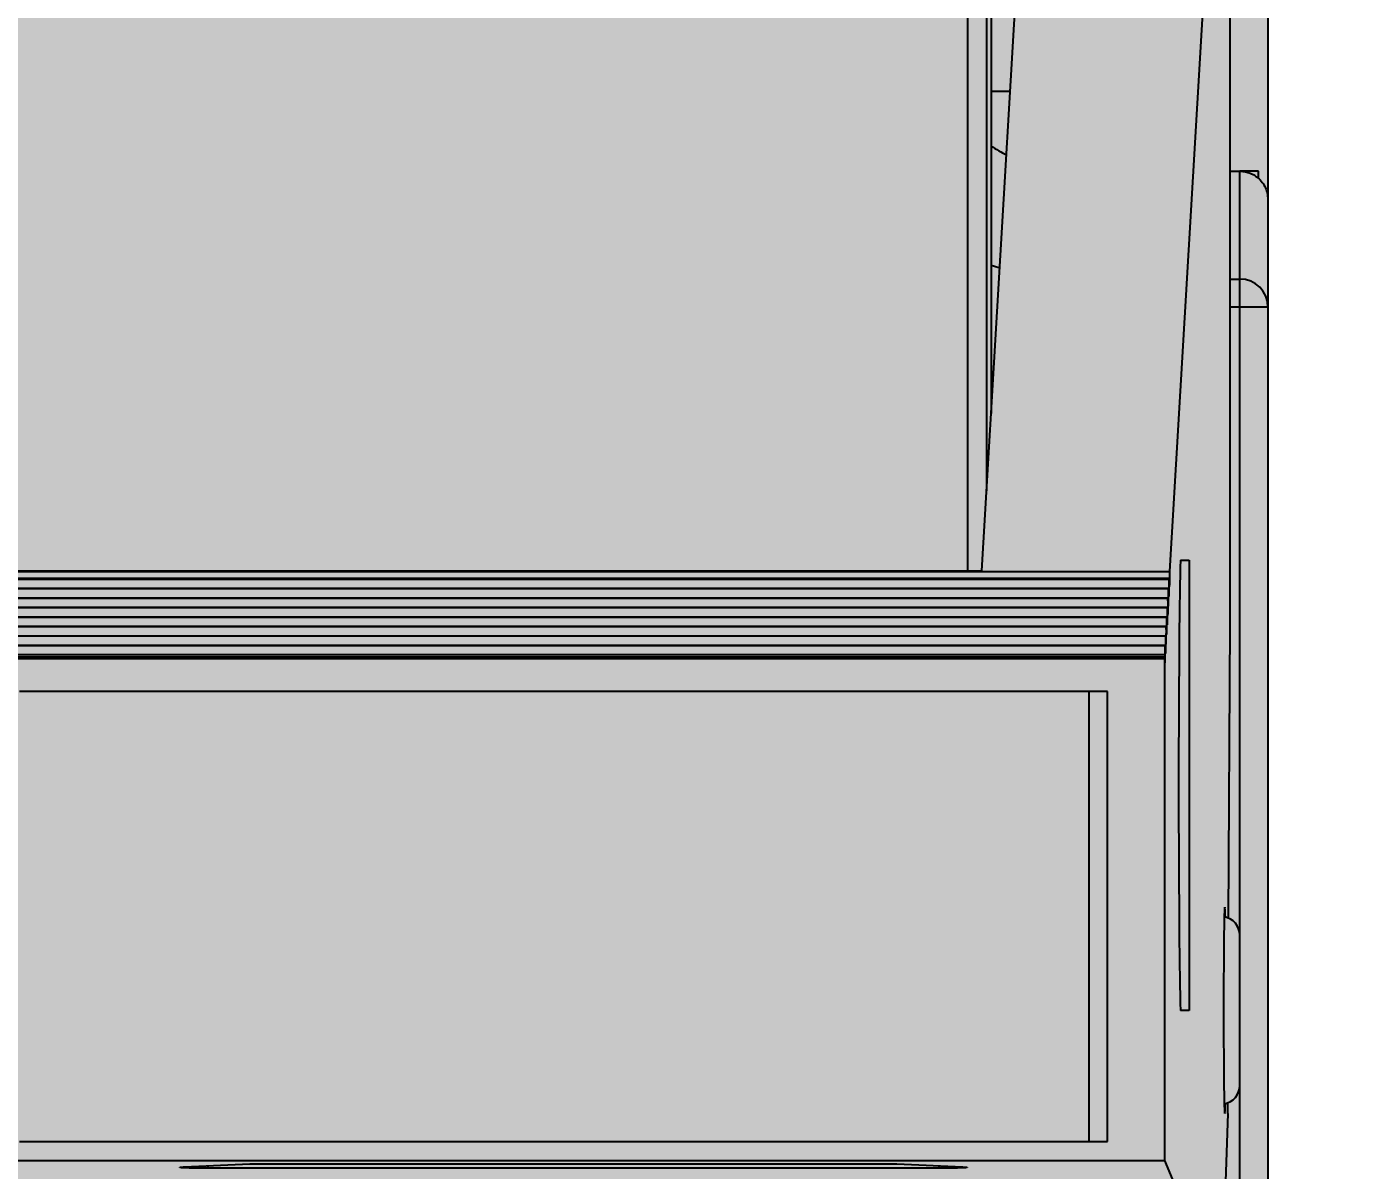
# Model space of a CAD drawing. Extents: x -20 to 1437, y -5898 to 436.
# Drawn here: x 955.61 to 969.89, y 65.35 to 77.55 of the extents above; entities that cross this region are included whole.
import ezdxf

# ---------------------------------------------------------------- set-up
doc = ezdxf.new("R2010")
doc.units = 0
doc.layers.add('MAIN-1', color=7, linetype='Continuous')
doc.layers.add('SYMS', color=7, linetype='Continuous')
doc.dimstyles.new('ISO-25', dxfattribs={"dimtxt": 2.5, "dimasz": 2.5, "dimexe": 1.25, "dimexo": 0.625, "dimtad": 1, "dimtxsty": 'Standard', "dimcen": 2.5, "dimadec": 0, "dimazin": 0, "dimtfac": 1, "dimtmove": 0, "dimatfit": 3, "dimfxl": 1, "dimarcsym": 0})

# ---------------------------------------------------------------- blocks, each defined once
blk = doc.blocks.new('*D43')
at = {"layer": 'Defpoints', "color": 0, "transparency": 16777216}
for p in [(1014.705, 432.767), (752.055, 274.435), (1014.705, -31.651)]:
    blk.add_point(p, dxfattribs=at)
at = {"layer": 'SYMS', "color": 0, "lineweight": -2, "transparency": 16777216}
for p, q in [((752.055, 275.06), (752.055, 434.017)), ((1014.705, -31.026), (1014.705, 434.017)), ((754.555, 432.767), (1012.205, 432.767))]:
    blk.add_line(p, q, dxfattribs=at)
at = {"layer": 'SYMS', "color": 0, "transparency": 16777216}
for points in [[(754.555, 433.183), (754.555, 432.35), (752.055, 432.767)], [(1012.205, 433.183), (1012.205, 432.35), (1014.705, 432.767)]]:
    blk.add_solid(points, dxfattribs=at)
at = {"layer": 'SYMS', "color": 0, "transparency": 16777216, "insert": (883.38, 434.85), "char_height": 2.5, "attachment_point": 5}
blk.add_mtext('262,65', dxfattribs=at)

msp = doc.modelspace()

# ---------------------------------------------------------------- hatches: boundary and pattern name
at = {"layer": 'SYMS', "true_color": 0x636466}
h = msp.add_hatch(color=251, dxfattribs=at)
h.dxf.hatch_style = 1
h.paths.add_polyline_path([(941.944, 38.159), (968.844, 38.159), (968.844, 117.159), (941.944, 117.159)])

# ---------------------------------------------------------------- linework, layer by layer
at = {"layer": 'MAIN-1'}
for p, q in [((965.894, 88.117), (965.894, 73.425)), ((968.44, 71.163), (968.44, 81.694)), ((965.794, 71.746), (966.375, 81.559)), ((968.375, 81.559), (967.794, 71.741)), ((965.645, 71.746), (965.645, 77.884)), ((965.845, 77.884), (965.845, 72.598)), ((966.097, 76.859), (965.894, 76.859)), ((968.44, 76.009), (968.544, 76.009)), ((968.744, 76.009), (968.544, 76.009)), ((968.544, 76.009), (968.556, 76.009)), ((968.544, 74.859), (968.544, 76.009)), ((968.556, 76.009), (968.569, 76.008)), ((968.569, 76.008), (968.581, 76.007)), ((968.581, 76.007), (968.594, 76.005)), ((968.594, 76.005), (968.606, 76.002)), ((968.606, 76.002), (968.618, 76)), ((968.618, 76), (968.631, 75.996)), ((968.631, 75.996), (968.643, 75.992)), ((968.643, 75.992), (968.655, 75.987)), ((968.655, 75.987), (968.668, 75.982)), ((968.668, 75.982), (968.68, 75.976)), ((968.68, 75.976), (968.692, 75.97)), ((968.744, 75.933), (968.744, 76.009)), ((968.692, 75.97), (968.704, 75.962)), ((968.704, 75.962), (968.716, 75.954)), ((968.716, 75.954), (968.728, 75.946)), ((968.728, 75.946), (968.74, 75.936)), ((968.74, 75.936), (968.751, 75.926)), ((968.751, 75.926), (968.762, 75.915)), ((968.762, 75.915), (968.773, 75.903)), ((968.773, 75.903), (968.783, 75.89)), ((968.783, 75.89), (968.792, 75.877)), ((968.792, 75.877), (968.801, 75.863)), ((968.801, 75.863), (968.81, 75.847)), ((968.81, 75.847), (968.817, 75.832)), ((968.817, 75.832), (968.824, 75.815)), ((968.824, 75.815), (968.83, 75.799)), ((968.83, 75.799), (968.835, 75.781)), ((968.835, 75.781), (968.839, 75.764)), ((968.839, 75.764), (968.841, 75.746)), ((968.841, 75.746), (968.843, 75.727)), ((968.843, 75.727), (968.844, 75.709)), ((968.844, 75.709), (968.844, 74.559)), ((968.44, 74.859), (968.544, 74.859)), ((968.544, 74.559), (968.544, 74.859)), ((968.544, 74.559), (968.44, 74.559)), ((968.544, 67.859), (968.544, 74.559)), ((968.844, 74.559), (968.544, 74.559)), ((968.844, 74.559), (968.844, 56.959)), ((967.911, 71.859), (967.909, 71.781)), ((967.911, 71.859), (968.005, 71.859)), ((968.005, 71.859), (968.005, 67.059)), ((942.885, 71.741), (967.794, 71.741)), ((944.885, 71.746), (965.794, 71.746)), ((967.794, 71.715), (967.793, 71.711)), ((967.793, 71.711), (967.793, 71.706)), ((967.793, 71.706), (967.793, 71.702)), ((967.793, 71.702), (967.793, 71.697)), ((967.793, 71.697), (967.793, 71.692)), ((967.793, 71.692), (967.793, 71.686)), ((967.794, 71.741), (967.794, 71.74)), ((967.794, 71.74), (967.794, 71.738)), ((967.794, 71.738), (967.794, 71.736)), ((967.794, 71.736), (967.794, 71.734)), ((967.794, 71.734), (967.794, 71.731)), ((967.794, 71.731), (967.794, 71.728)), ((967.794, 71.728), (967.794, 71.725)), ((967.794, 71.725), (967.794, 71.722)), ((967.794, 71.722), (967.794, 71.718)), ((967.794, 71.718), (967.794, 71.715)), ((967.907, 71.695), (967.905, 71.599)), ((967.909, 71.781), (967.907, 71.695)), ((942.886, 71.668), (967.793, 71.668)), ((942.89, 71.658), (967.789, 71.658)), ((942.892, 71.56), (967.787, 71.56)), ((942.896, 71.557), (967.783, 71.557)), ((967.783, 71.549), (967.782, 71.546)), ((967.783, 71.557), (967.783, 71.557)), ((967.783, 71.557), (967.783, 71.556)), ((967.783, 71.556), (967.783, 71.557)), ((967.783, 71.557), (967.783, 71.557)), ((967.783, 71.556), (967.783, 71.554)), ((967.784, 71.554), (967.783, 71.556)), ((967.783, 71.554), (967.783, 71.552)), ((967.783, 71.552), (967.783, 71.549)), ((967.784, 71.551), (967.784, 71.554)), ((967.784, 71.548), (967.784, 71.551)), ((967.784, 71.544), (967.784, 71.548)), ((967.788, 71.595), (967.787, 71.587)), ((967.787, 71.587), (967.787, 71.578)), ((967.787, 71.578), (967.787, 71.57)), ((967.787, 71.57), (967.787, 71.56)), ((967.787, 71.56), (967.787, 71.549)), ((967.787, 71.549), (967.787, 71.538)), ((967.789, 71.651), (967.788, 71.647)), ((967.788, 71.647), (967.788, 71.643)), ((967.788, 71.643), (967.788, 71.639)), ((967.788, 71.639), (967.788, 71.634)), ((967.788, 71.634), (967.788, 71.629)), ((967.788, 71.629), (967.788, 71.623)), ((967.788, 71.623), (967.788, 71.616)), ((967.788, 71.616), (967.788, 71.61)), ((967.788, 71.61), (967.788, 71.603)), ((967.788, 71.603), (967.788, 71.595)), ((967.789, 71.658), (967.789, 71.658)), ((967.789, 71.658), (967.789, 71.657)), ((967.789, 71.657), (967.789, 71.658)), ((967.789, 71.658), (967.789, 71.658)), ((967.789, 71.657), (967.789, 71.655)), ((967.79, 71.655), (967.789, 71.657)), ((967.789, 71.655), (967.789, 71.653)), ((967.789, 71.653), (967.789, 71.651)), ((967.79, 71.652), (967.79, 71.655)), ((967.79, 71.649), (967.79, 71.652)), ((967.79, 71.646), (967.79, 71.649)), ((967.79, 71.641), (967.79, 71.646)), ((967.79, 71.636), (967.79, 71.641)), ((967.79, 71.63), (967.79, 71.636)), ((967.79, 71.624), (967.79, 71.63)), ((967.791, 71.617), (967.79, 71.624)), ((967.791, 71.608), (967.791, 71.617)), ((967.791, 71.601), (967.791, 71.608)), ((967.791, 71.595), (967.791, 71.601)), ((967.791, 71.59), (967.791, 71.595)), ((967.791, 71.586), (967.791, 71.59)), ((967.791, 71.583), (967.791, 71.586)), ((967.791, 71.581), (967.791, 71.583)), ((967.791, 71.579), (967.791, 71.581)), ((967.791, 71.578), (967.791, 71.579)), ((967.792, 71.577), (967.791, 71.578)), ((967.793, 71.593), (967.792, 71.59)), ((967.792, 71.59), (967.792, 71.587)), ((967.792, 71.587), (967.792, 71.584)), ((967.792, 71.584), (967.792, 71.582)), ((967.792, 71.582), (967.792, 71.58)), ((967.792, 71.58), (967.792, 71.578)), ((967.792, 71.578), (967.792, 71.577)), ((967.792, 71.577), (967.792, 71.576)), ((967.792, 71.576), (967.792, 71.577)), ((967.792, 71.576), (967.792, 71.576)), ((967.792, 71.576), (967.792, 71.576)), ((967.792, 71.576), (967.792, 71.576)), ((967.792, 71.576), (967.792, 71.576)), ((967.793, 71.686), (967.793, 71.681)), ((967.793, 71.681), (967.793, 71.675)), ((967.793, 71.675), (967.793, 71.668)), ((967.793, 71.668), (967.793, 71.656)), ((967.793, 71.656), (967.793, 71.645)), ((967.793, 71.645), (967.793, 71.636)), ((967.793, 71.636), (967.793, 71.628)), ((967.793, 71.628), (967.793, 71.621)), ((967.793, 71.621), (967.793, 71.615)), ((967.793, 71.615), (967.793, 71.61)), ((967.793, 71.61), (967.793, 71.605)), ((967.793, 71.605), (967.793, 71.601)), ((967.793, 71.601), (967.793, 71.597)), ((967.793, 71.597), (967.793, 71.593)), ((967.905, 71.599), (967.904, 71.494)), ((942.898, 71.459), (967.781, 71.459)), ((942.902, 71.456), (967.777, 71.456)), ((967.777, 71.448), (967.776, 71.445)), ((967.776, 71.445), (967.776, 71.441)), ((967.776, 71.441), (967.776, 71.437)), ((967.776, 71.437), (967.776, 71.432)), ((967.776, 71.432), (967.776, 71.427)), ((967.776, 71.427), (967.776, 71.421)), ((967.776, 71.421), (967.776, 71.414)), ((967.776, 71.414), (967.776, 71.408)), ((967.776, 71.408), (967.776, 71.4)), ((967.777, 71.456), (967.777, 71.456)), ((967.777, 71.456), (967.777, 71.455)), ((967.777, 71.455), (967.777, 71.456)), ((967.777, 71.455), (967.777, 71.453)), ((967.778, 71.454), (967.777, 71.455)), ((967.777, 71.453), (967.777, 71.451)), ((967.777, 71.451), (967.777, 71.448)), ((967.778, 71.453), (967.778, 71.454)), ((967.778, 71.45), (967.778, 71.453)), ((967.778, 71.447), (967.778, 71.45)), ((967.778, 71.443), (967.778, 71.447)), ((967.778, 71.439), (967.778, 71.443)), ((967.778, 71.434), (967.778, 71.439)), ((967.778, 71.428), (967.778, 71.434)), ((967.779, 71.422), (967.778, 71.428)), ((967.779, 71.415), (967.779, 71.422)), ((967.779, 71.412), (967.779, 71.415)), ((967.779, 71.409), (967.779, 71.412)), ((967.779, 71.406), (967.779, 71.409)), ((967.779, 71.403), (967.779, 71.406)), ((967.782, 71.494), (967.781, 71.486)), ((967.781, 71.486), (967.781, 71.477)), ((967.781, 71.477), (967.781, 71.468)), ((967.781, 71.468), (967.781, 71.459)), ((967.781, 71.459), (967.781, 71.448)), ((967.781, 71.448), (967.781, 71.437)), ((967.781, 71.437), (967.781, 71.428)), ((967.781, 71.428), (967.781, 71.42)), ((967.781, 71.42), (967.781, 71.413)), ((967.781, 71.413), (967.781, 71.406)), ((967.781, 71.406), (967.781, 71.401)), ((967.782, 71.546), (967.782, 71.542)), ((967.782, 71.542), (967.782, 71.538)), ((967.782, 71.538), (967.782, 71.533)), ((967.782, 71.533), (967.782, 71.528)), ((967.782, 71.528), (967.782, 71.522)), ((967.782, 71.522), (967.782, 71.515)), ((967.782, 71.515), (967.782, 71.509)), ((967.782, 71.509), (967.782, 71.501)), ((967.782, 71.501), (967.782, 71.494)), ((967.784, 71.54), (967.784, 71.544)), ((967.784, 71.535), (967.784, 71.54)), ((967.784, 71.529), (967.784, 71.535)), ((967.785, 71.523), (967.784, 71.529)), ((967.785, 71.516), (967.785, 71.523)), ((967.785, 71.513), (967.785, 71.516)), ((967.785, 71.51), (967.785, 71.513)), ((967.785, 71.507), (967.785, 71.51)), ((967.785, 71.504), (967.785, 71.507)), ((967.785, 71.502), (967.785, 71.504)), ((967.785, 71.499), (967.785, 71.502)), ((967.785, 71.497), (967.785, 71.499)), ((967.785, 71.495), (967.785, 71.497)), ((967.785, 71.492), (967.785, 71.495)), ((967.785, 71.49), (967.785, 71.492)), ((967.785, 71.489), (967.785, 71.49)), ((967.785, 71.487), (967.785, 71.489)), ((967.785, 71.485), (967.785, 71.487)), ((967.785, 71.484), (967.785, 71.485)), ((967.785, 71.482), (967.785, 71.484)), ((967.785, 71.481), (967.785, 71.482)), ((967.785, 71.477), (967.785, 71.481)), ((967.785, 71.481), (967.785, 71.479)), ((967.785, 71.48), (967.785, 71.481)), ((967.785, 71.479), (967.785, 71.48)), ((967.785, 71.476), (967.785, 71.477)), ((967.785, 71.475), (967.785, 71.476)), ((967.785, 71.474), (967.785, 71.475)), ((967.785, 71.473), (967.785, 71.474)), ((967.785, 71.474), (967.785, 71.474)), ((967.785, 71.472), (967.785, 71.473)), ((967.785, 71.473), (967.785, 71.473)), ((967.785, 71.473), (967.785, 71.473)), ((967.786, 71.472), (967.785, 71.472)), ((967.787, 71.487), (967.786, 71.485)), ((967.786, 71.485), (967.786, 71.483)), ((967.786, 71.483), (967.786, 71.481)), ((967.786, 71.481), (967.786, 71.479)), ((967.786, 71.479), (967.786, 71.478)), ((967.786, 71.478), (967.786, 71.477)), ((967.786, 71.477), (967.786, 71.475)), ((967.786, 71.475), (967.786, 71.474)), ((967.786, 71.474), (967.786, 71.473)), ((967.786, 71.473), (967.786, 71.472)), ((967.786, 71.472), (967.786, 71.472)), ((967.786, 71.472), (967.786, 71.472)), ((967.786, 71.472), (967.786, 71.472)), ((967.786, 71.472), (967.786, 71.472)), ((967.786, 71.472), (967.786, 71.472)), ((967.786, 71.472), (967.786, 71.472)), ((967.786, 71.472), (967.786, 71.472)), ((967.786, 71.472), (967.786, 71.472)), ((967.786, 71.472), (967.786, 71.472)), ((967.787, 71.538), (967.787, 71.529)), ((967.787, 71.529), (967.787, 71.521)), ((967.787, 71.521), (967.787, 71.514)), ((967.787, 71.514), (967.787, 71.508)), ((967.787, 71.508), (967.787, 71.502)), ((967.787, 71.502), (967.787, 71.497)), ((967.787, 71.497), (967.787, 71.493)), ((967.787, 71.493), (967.787, 71.49)), ((967.787, 71.49), (967.787, 71.487)), ((967.904, 71.494), (967.902, 71.38)), ((942.904, 71.358), (967.775, 71.358)), ((942.908, 71.355), (967.771, 71.355)), ((967.77, 71.292), (967.769, 71.284)), ((967.769, 71.284), (967.769, 71.275)), ((967.769, 71.275), (967.769, 71.266)), ((967.769, 71.266), (967.769, 71.257)), ((967.771, 71.347), (967.77, 71.344)), ((967.77, 71.344), (967.77, 71.34)), ((967.77, 71.34), (967.77, 71.336)), ((967.77, 71.336), (967.77, 71.331)), ((967.77, 71.331), (967.77, 71.326)), ((967.77, 71.326), (967.77, 71.32)), ((967.77, 71.32), (967.77, 71.313)), ((967.77, 71.313), (967.77, 71.307)), ((967.77, 71.307), (967.77, 71.299)), ((967.77, 71.299), (967.77, 71.292)), ((967.771, 71.355), (967.771, 71.354)), ((967.771, 71.354), (967.771, 71.355)), ((967.771, 71.354), (967.771, 71.354)), ((967.771, 71.354), (967.771, 71.352)), ((967.772, 71.353), (967.771, 71.354)), ((967.771, 71.352), (967.771, 71.35)), ((967.771, 71.35), (967.771, 71.347)), ((967.772, 71.352), (967.772, 71.353)), ((967.772, 71.349), (967.772, 71.352)), ((967.772, 71.346), (967.772, 71.349)), ((967.772, 71.342), (967.772, 71.346)), ((967.772, 71.338), (967.772, 71.342)), ((967.772, 71.333), (967.772, 71.338)), ((967.772, 71.327), (967.772, 71.333)), ((967.773, 71.321), (967.772, 71.327)), ((967.773, 71.314), (967.773, 71.321)), ((967.773, 71.311), (967.773, 71.314)), ((967.773, 71.308), (967.773, 71.311)), ((967.773, 71.305), (967.773, 71.308)), ((967.773, 71.302), (967.773, 71.305)), ((967.773, 71.3), (967.773, 71.302)), ((967.773, 71.297), (967.773, 71.3)), ((967.773, 71.295), (967.773, 71.297)), ((967.773, 71.292), (967.773, 71.295)), ((967.773, 71.29), (967.773, 71.292)), ((967.773, 71.288), (967.773, 71.29)), ((967.773, 71.287), (967.773, 71.288)), ((967.773, 71.285), (967.773, 71.287)), ((967.773, 71.283), (967.773, 71.285)), ((967.773, 71.282), (967.773, 71.283)), ((967.773, 71.28), (967.773, 71.282)), ((967.773, 71.279), (967.773, 71.28)), ((967.773, 71.275), (967.773, 71.279)), ((967.773, 71.279), (967.773, 71.277)), ((967.773, 71.278), (967.773, 71.279)), ((967.773, 71.277), (967.773, 71.278)), ((967.773, 71.274), (967.773, 71.275)), ((967.773, 71.273), (967.773, 71.274)), ((967.773, 71.272), (967.773, 71.273)), ((967.773, 71.271), (967.773, 71.272)), ((967.773, 71.272), (967.773, 71.272)), ((967.773, 71.27), (967.773, 71.271)), ((967.773, 71.271), (967.773, 71.271)), ((967.774, 71.27), (967.773, 71.27)), ((967.775, 71.285), (967.774, 71.283)), ((967.774, 71.283), (967.774, 71.281)), ((967.774, 71.281), (967.774, 71.279)), ((967.774, 71.279), (967.774, 71.277)), ((967.774, 71.277), (967.774, 71.276)), ((967.774, 71.276), (967.774, 71.275)), ((967.774, 71.275), (967.774, 71.273)), ((967.774, 71.273), (967.774, 71.272)), ((967.774, 71.272), (967.774, 71.271)), ((967.774, 71.271), (967.774, 71.27)), ((967.774, 71.27), (967.774, 71.27)), ((967.774, 71.27), (967.774, 71.27)), ((967.774, 71.27), (967.774, 71.27)), ((967.774, 71.27), (967.774, 71.27)), ((967.774, 71.27), (967.774, 71.27)), ((967.774, 71.27), (967.774, 71.27)), ((967.774, 71.27), (967.774, 71.27)), ((967.774, 71.27), (967.774, 71.27)), ((967.774, 71.27), (967.774, 71.27)), ((967.774, 71.27), (967.774, 71.27)), ((967.776, 71.393), (967.775, 71.385)), ((967.775, 71.385), (967.775, 71.376)), ((967.775, 71.376), (967.775, 71.367)), ((967.775, 71.367), (967.775, 71.358)), ((967.775, 71.358), (967.775, 71.346)), ((967.775, 71.346), (967.775, 71.336)), ((967.775, 71.336), (967.775, 71.327)), ((967.775, 71.327), (967.775, 71.319)), ((967.775, 71.319), (967.775, 71.312)), ((967.775, 71.312), (967.775, 71.305)), ((967.775, 71.305), (967.775, 71.3)), ((967.775, 71.3), (967.775, 71.295)), ((967.775, 71.295), (967.775, 71.291)), ((967.775, 71.291), (967.775, 71.288)), ((967.775, 71.288), (967.775, 71.285)), ((967.776, 71.4), (967.776, 71.393)), ((967.779, 71.401), (967.779, 71.403)), ((967.779, 71.398), (967.779, 71.401)), ((967.779, 71.396), (967.779, 71.398)), ((967.779, 71.394), (967.779, 71.396)), ((967.779, 71.391), (967.779, 71.394)), ((967.779, 71.389), (967.779, 71.391)), ((967.779, 71.388), (967.779, 71.389)), ((967.779, 71.386), (967.779, 71.388)), ((967.779, 71.384), (967.779, 71.386)), ((967.779, 71.383), (967.779, 71.384)), ((967.779, 71.381), (967.779, 71.383)), ((967.779, 71.38), (967.779, 71.381)), ((967.779, 71.379), (967.779, 71.38)), ((967.779, 71.378), (967.779, 71.379)), ((967.779, 71.377), (967.779, 71.378)), ((967.779, 71.376), (967.779, 71.377)), ((967.779, 71.375), (967.779, 71.376)), ((967.779, 71.374), (967.779, 71.375)), ((967.779, 71.373), (967.779, 71.374)), ((967.779, 71.372), (967.779, 71.373)), ((967.779, 71.373), (967.779, 71.373)), ((967.779, 71.371), (967.779, 71.372)), ((967.779, 71.372), (967.779, 71.372)), ((967.78, 71.371), (967.779, 71.371)), ((967.781, 71.386), (967.78, 71.384)), ((967.78, 71.384), (967.78, 71.382)), ((967.78, 71.382), (967.78, 71.38)), ((967.78, 71.38), (967.78, 71.378)), ((967.78, 71.378), (967.78, 71.377)), ((967.78, 71.377), (967.78, 71.376)), ((967.78, 71.376), (967.78, 71.374)), ((967.78, 71.374), (967.78, 71.373)), ((967.78, 71.373), (967.78, 71.372)), ((967.78, 71.372), (967.78, 71.371)), ((967.78, 71.371), (967.78, 71.371)), ((967.78, 71.371), (967.78, 71.371)), ((967.78, 71.371), (967.78, 71.371)), ((967.78, 71.371), (967.78, 71.371)), ((967.78, 71.371), (967.78, 71.371)), ((967.78, 71.371), (967.78, 71.371)), ((967.78, 71.371), (967.78, 71.371)), ((967.78, 71.371), (967.78, 71.371)), ((967.78, 71.371), (967.78, 71.371)), ((967.78, 71.371), (967.78, 71.371)), ((967.781, 71.401), (967.781, 71.396)), ((967.781, 71.396), (967.781, 71.392)), ((967.781, 71.392), (967.781, 71.389)), ((967.781, 71.389), (967.781, 71.386)), ((967.902, 71.38), (967.901, 71.258)), ((942.91, 71.257), (967.769, 71.257)), ((942.914, 71.254), (967.765, 71.254)), ((942.916, 71.156), (967.763, 71.156)), ((942.92, 71.153), (967.759, 71.153)), ((967.759, 71.142), (967.758, 71.138)), ((967.758, 71.138), (967.758, 71.134)), ((967.758, 71.134), (967.758, 71.129)), ((967.758, 71.129), (967.758, 71.123)), ((967.758, 71.123), (967.758, 71.118)), ((967.759, 71.153), (967.759, 71.152)), ((967.759, 71.152), (967.759, 71.153)), ((967.759, 71.152), (967.759, 71.151)), ((967.76, 71.151), (967.759, 71.152)), ((967.759, 71.151), (967.759, 71.15)), ((967.759, 71.15), (967.759, 71.148)), ((967.759, 71.148), (967.759, 71.145)), ((967.759, 71.145), (967.759, 71.142)), ((967.76, 71.15), (967.76, 71.151)), ((967.76, 71.147), (967.76, 71.15)), ((967.76, 71.144), (967.76, 71.147)), ((967.76, 71.14), (967.76, 71.144)), ((967.76, 71.136), (967.76, 71.14)), ((967.76, 71.131), (967.76, 71.136)), ((967.76, 71.125), (967.76, 71.131)), ((967.761, 71.119), (967.76, 71.125)), ((967.761, 71.112), (967.761, 71.119)), ((967.764, 71.191), (967.763, 71.183)), ((967.763, 71.183), (967.763, 71.174)), ((967.763, 71.174), (967.763, 71.165)), ((967.763, 71.165), (967.763, 71.156)), ((967.763, 71.156), (967.763, 71.144)), ((967.763, 71.144), (967.763, 71.134)), ((967.763, 71.134), (967.763, 71.125)), ((967.763, 71.125), (967.763, 71.117)), ((967.765, 71.243), (967.764, 71.239)), ((967.764, 71.239), (967.764, 71.235)), ((967.764, 71.235), (967.764, 71.23)), ((967.764, 71.23), (967.764, 71.224)), ((967.764, 71.224), (967.764, 71.219)), ((967.764, 71.219), (967.764, 71.212)), ((967.764, 71.212), (967.764, 71.205)), ((967.764, 71.205), (967.764, 71.198)), ((967.764, 71.198), (967.764, 71.191)), ((967.765, 71.254), (967.765, 71.253)), ((967.765, 71.253), (967.765, 71.254)), ((967.765, 71.253), (967.765, 71.253)), ((967.765, 71.253), (967.765, 71.251)), ((967.766, 71.252), (967.765, 71.253)), ((967.765, 71.251), (967.765, 71.249)), ((967.765, 71.249), (967.765, 71.246)), ((967.765, 71.246), (967.765, 71.243)), ((967.766, 71.251), (967.766, 71.252)), ((967.766, 71.248), (967.766, 71.251)), ((967.766, 71.245), (967.766, 71.248)), ((967.766, 71.241), (967.766, 71.245)), ((967.766, 71.237), (967.766, 71.241)), ((967.766, 71.232), (967.766, 71.237)), ((967.766, 71.226), (967.766, 71.232)), ((967.767, 71.22), (967.766, 71.226)), ((967.767, 71.213), (967.767, 71.22)), ((967.767, 71.21), (967.767, 71.213)), ((967.767, 71.207), (967.767, 71.21)), ((967.767, 71.204), (967.767, 71.207)), ((967.767, 71.201), (967.767, 71.204)), ((967.767, 71.199), (967.767, 71.201)), ((967.767, 71.196), (967.767, 71.199)), ((967.767, 71.194), (967.767, 71.196)), ((967.767, 71.191), (967.767, 71.194)), ((967.767, 71.189), (967.767, 71.191)), ((967.767, 71.187), (967.767, 71.189)), ((967.767, 71.185), (967.767, 71.187)), ((967.767, 71.184), (967.767, 71.185)), ((967.767, 71.182), (967.767, 71.184)), ((967.767, 71.181), (967.767, 71.182)), ((967.767, 71.179), (967.767, 71.181)), ((967.767, 71.178), (967.767, 71.179)), ((967.767, 71.174), (967.767, 71.178)), ((967.767, 71.178), (967.767, 71.175)), ((967.767, 71.177), (967.767, 71.178)), ((967.767, 71.175), (967.767, 71.177)), ((967.767, 71.173), (967.767, 71.174)), ((967.767, 71.172), (967.767, 71.173)), ((967.767, 71.171), (967.767, 71.172)), ((967.767, 71.17), (967.767, 71.171)), ((967.767, 71.171), (967.767, 71.171)), ((967.768, 71.169), (967.767, 71.17)), ((967.767, 71.17), (967.767, 71.17)), ((967.769, 71.184), (967.768, 71.182)), ((967.768, 71.182), (967.768, 71.18)), ((967.768, 71.18), (967.768, 71.178)), ((967.768, 71.178), (967.768, 71.176)), ((967.768, 71.176), (967.768, 71.175)), ((967.768, 71.175), (967.768, 71.174)), ((967.768, 71.174), (967.768, 71.172)), ((967.768, 71.172), (967.768, 71.171)), ((967.768, 71.171), (967.768, 71.17)), ((967.768, 71.17), (967.768, 71.169)), ((967.768, 71.169), (967.768, 71.169)), ((967.768, 71.169), (967.768, 71.169)), ((967.768, 71.169), (967.768, 71.169)), ((967.768, 71.169), (967.768, 71.169)), ((967.768, 71.169), (967.768, 71.169)), ((967.768, 71.169), (967.768, 71.169)), ((967.768, 71.169), (967.768, 71.169)), ((967.768, 71.169), (967.768, 71.169)), ((967.768, 71.169), (967.768, 71.169)), ((967.768, 71.169), (967.768, 71.169)), ((967.768, 71.169), (967.768, 71.169)), ((967.769, 71.257), (967.769, 71.245)), ((967.769, 71.245), (967.769, 71.235)), ((967.769, 71.235), (967.769, 71.226)), ((967.769, 71.226), (967.769, 71.218)), ((967.769, 71.218), (967.769, 71.211)), ((967.769, 71.211), (967.769, 71.204)), ((967.769, 71.204), (967.769, 71.199)), ((967.769, 71.199), (967.769, 71.194)), ((967.769, 71.194), (967.769, 71.19)), ((967.769, 71.19), (967.769, 71.187)), ((967.769, 71.187), (967.769, 71.184)), ((967.899, 71.128), (967.898, 70.991)), ((967.901, 71.258), (967.899, 71.128)), ((968.425, 68.042), (968.44, 71.163)), ((942.922, 71.055), (967.757, 71.055)), ((942.926, 71.052), (967.753, 71.052)), ((967.752, 70.981), (967.751, 70.972)), ((967.753, 71.041), (967.752, 71.037)), ((967.752, 71.037), (967.752, 71.033)), ((967.752, 71.033), (967.752, 71.028)), ((967.752, 71.028), (967.752, 71.022)), ((967.752, 71.022), (967.752, 71.016)), ((967.752, 71.016), (967.752, 71.01)), ((967.752, 71.01), (967.752, 71.003)), ((967.752, 71.003), (967.752, 70.996)), ((967.752, 70.996), (967.752, 70.989)), ((967.752, 70.989), (967.752, 70.981)), ((967.753, 71.052), (967.753, 71.051)), ((967.753, 71.051), (967.753, 71.052)), ((967.753, 71.051), (967.753, 71.05)), ((967.754, 71.05), (967.753, 71.051)), ((967.753, 71.05), (967.753, 71.049)), ((967.753, 71.049), (967.753, 71.047)), ((967.753, 71.047), (967.753, 71.044)), ((967.753, 71.044), (967.753, 71.041)), ((967.754, 71.049), (967.754, 71.05)), ((967.754, 71.046), (967.754, 71.049)), ((967.754, 71.043), (967.754, 71.046)), ((967.754, 71.039), (967.754, 71.043)), ((967.754, 71.035), (967.754, 71.039)), ((967.754, 71.03), (967.754, 71.035)), ((967.754, 71.024), (967.754, 71.03)), ((967.755, 71.018), (967.754, 71.024)), ((967.755, 71.011), (967.755, 71.018)), ((967.755, 71.008), (967.755, 71.011)), ((967.755, 71.005), (967.755, 71.008)), ((967.755, 71.002), (967.755, 71.005)), ((967.755, 70.999), (967.755, 71.002)), ((967.755, 70.996), (967.755, 70.999)), ((967.755, 70.994), (967.755, 70.996)), ((967.755, 70.992), (967.755, 70.994)), ((967.755, 70.989), (967.755, 70.992)), ((967.755, 70.987), (967.755, 70.989)), ((967.755, 70.985), (967.755, 70.987)), ((967.755, 70.983), (967.755, 70.985)), ((967.755, 70.982), (967.755, 70.983)), ((967.755, 70.98), (967.755, 70.982)), ((967.755, 70.978), (967.755, 70.98)), ((967.755, 70.977), (967.755, 70.978)), ((967.755, 70.976), (967.755, 70.977)), ((967.755, 70.971), (967.755, 70.976)), ((967.755, 70.976), (967.755, 70.973)), ((967.757, 70.979), (967.756, 70.977)), ((967.756, 70.977), (967.756, 70.976)), ((967.758, 71.082), (967.757, 71.073)), ((967.757, 71.073), (967.757, 71.064)), ((967.757, 71.064), (967.757, 71.055)), ((967.757, 71.055), (967.757, 71.043)), ((967.757, 71.043), (967.757, 71.033)), ((967.757, 71.033), (967.757, 71.024)), ((967.757, 71.024), (967.757, 71.016)), ((967.757, 71.016), (967.757, 71.009)), ((967.757, 71.009), (967.757, 71.002)), ((967.757, 71.002), (967.757, 70.997)), ((967.757, 70.997), (967.757, 70.992)), ((967.757, 70.992), (967.757, 70.988)), ((967.757, 70.988), (967.757, 70.985)), ((967.757, 70.985), (967.757, 70.982)), ((967.757, 70.982), (967.757, 70.979)), ((967.758, 71.118), (967.758, 71.111)), ((967.758, 71.111), (967.758, 71.104)), ((967.758, 71.104), (967.758, 71.097)), ((967.758, 71.097), (967.758, 71.09)), ((967.758, 71.09), (967.758, 71.082)), ((967.761, 71.109), (967.761, 71.112)), ((967.761, 71.106), (967.761, 71.109)), ((967.761, 71.103), (967.761, 71.106)), ((967.761, 71.1), (967.761, 71.103)), ((967.761, 71.097), (967.761, 71.1)), ((967.761, 71.095), (967.761, 71.097)), ((967.761, 71.093), (967.761, 71.095)), ((967.761, 71.09), (967.761, 71.093)), ((967.761, 71.088), (967.761, 71.09)), ((967.761, 71.086), (967.761, 71.088)), ((967.761, 71.084), (967.761, 71.086)), ((967.761, 71.083), (967.761, 71.084)), ((967.761, 71.081), (967.761, 71.083)), ((967.761, 71.079), (967.761, 71.081)), ((967.761, 71.078), (967.761, 71.079)), ((967.761, 71.077), (967.761, 71.078)), ((967.761, 71.072), (967.761, 71.077)), ((967.761, 71.077), (967.761, 71.074)), ((967.761, 71.076), (967.761, 71.077)), ((967.761, 71.074), (967.761, 71.076)), ((967.761, 71.071), (967.761, 71.072)), ((967.761, 71.072), (967.761, 71.072)), ((967.761, 71.07), (967.761, 71.071)), ((967.761, 71.069), (967.761, 71.07)), ((967.761, 71.07), (967.761, 71.07)), ((967.762, 71.069), (967.761, 71.069)), ((967.763, 71.081), (967.762, 71.078)), ((967.762, 71.078), (967.762, 71.077)), ((967.762, 71.077), (967.762, 71.075)), ((967.762, 71.075), (967.762, 71.074)), ((967.762, 71.074), (967.762, 71.073)), ((967.762, 71.073), (967.762, 71.071)), ((967.762, 71.071), (967.762, 71.07)), ((967.762, 71.07), (967.762, 71.069)), ((967.762, 71.069), (967.762, 71.068)), ((967.762, 71.068), (967.762, 71.069)), ((967.762, 71.068), (967.762, 71.068)), ((967.762, 71.068), (967.762, 71.068)), ((967.762, 71.068), (967.762, 71.068)), ((967.762, 71.068), (967.762, 71.068)), ((967.762, 71.068), (967.762, 71.067)), ((967.762, 71.067), (967.762, 71.068)), ((967.762, 71.068), (967.762, 71.068)), ((967.762, 71.068), (967.762, 71.068)), ((967.762, 71.068), (967.762, 71.068)), ((967.762, 71.068), (967.762, 71.068)), ((967.762, 71.067), (967.762, 71.067)), ((967.763, 71.117), (967.763, 71.11)), ((967.763, 71.11), (967.763, 71.103)), ((967.763, 71.103), (967.763, 71.098)), ((967.763, 71.098), (967.763, 71.093)), ((967.763, 71.093), (967.763, 71.089)), ((967.763, 71.089), (967.763, 71.086)), ((967.763, 71.086), (967.763, 71.083)), ((967.763, 71.083), (967.763, 71.081)), ((967.898, 70.991), (967.897, 70.848)), ((942.928, 70.954), (967.751, 70.954)), ((942.932, 70.951), (967.747, 70.951)), ((942.934, 70.853), (967.745, 70.853)), ((967.746, 70.88), (967.745, 70.871)), ((967.745, 70.871), (967.745, 70.862)), ((967.745, 70.862), (967.745, 70.853)), ((967.745, 70.853), (967.745, 70.844)), ((967.745, 70.844), (967.745, 70.836)), ((967.745, 70.836), (967.745, 70.828)), ((967.747, 70.94), (967.746, 70.936)), ((967.746, 70.936), (967.746, 70.932)), ((967.746, 70.932), (967.746, 70.927)), ((967.746, 70.927), (967.746, 70.921)), ((967.746, 70.921), (967.746, 70.915)), ((967.746, 70.915), (967.746, 70.909)), ((967.746, 70.909), (967.746, 70.902)), ((967.746, 70.902), (967.746, 70.895)), ((967.746, 70.895), (967.746, 70.888)), ((967.746, 70.888), (967.746, 70.88)), ((967.747, 70.951), (967.747, 70.95)), ((967.747, 70.95), (967.747, 70.951)), ((967.747, 70.95), (967.747, 70.949)), ((967.748, 70.949), (967.747, 70.95)), ((967.747, 70.949), (967.747, 70.948)), ((967.747, 70.948), (967.747, 70.946)), ((967.747, 70.946), (967.747, 70.943)), ((967.747, 70.943), (967.747, 70.94)), ((967.748, 70.947), (967.748, 70.949)), ((967.748, 70.945), (967.748, 70.947)), ((967.748, 70.942), (967.748, 70.945)), ((967.748, 70.938), (967.748, 70.942)), ((967.748, 70.934), (967.748, 70.938)), ((967.748, 70.929), (967.748, 70.934)), ((967.748, 70.923), (967.748, 70.929)), ((967.749, 70.917), (967.748, 70.923)), ((967.749, 70.91), (967.749, 70.917)), ((967.749, 70.907), (967.749, 70.91)), ((967.749, 70.904), (967.749, 70.907)), ((967.749, 70.901), (967.749, 70.904)), ((967.749, 70.898), (967.749, 70.901)), ((967.749, 70.895), (967.749, 70.898)), ((967.749, 70.893), (967.749, 70.895)), ((967.749, 70.891), (967.749, 70.893)), ((967.749, 70.888), (967.749, 70.891)), ((967.749, 70.886), (967.749, 70.888)), ((967.749, 70.884), (967.749, 70.886)), ((967.749, 70.882), (967.749, 70.884)), ((967.749, 70.881), (967.749, 70.882)), ((967.749, 70.879), (967.749, 70.881)), ((967.749, 70.877), (967.749, 70.879)), ((967.749, 70.876), (967.749, 70.877)), ((967.749, 70.875), (967.749, 70.876)), ((967.749, 70.87), (967.749, 70.875)), ((967.749, 70.875), (967.749, 70.872)), ((967.749, 70.873), (967.749, 70.875)), ((967.749, 70.872), (967.749, 70.873)), ((967.749, 70.869), (967.749, 70.87)), ((967.749, 70.87), (967.749, 70.87)), ((967.749, 70.868), (967.749, 70.869)), ((967.75, 70.867), (967.749, 70.868)), ((967.749, 70.868), (967.749, 70.868)), ((967.751, 70.878), (967.75, 70.876)), ((967.75, 70.876), (967.75, 70.875)), ((967.75, 70.875), (967.75, 70.873)), ((967.75, 70.873), (967.75, 70.872)), ((967.75, 70.872), (967.75, 70.87)), ((967.75, 70.87), (967.75, 70.869)), ((967.75, 70.869), (967.75, 70.868)), ((967.75, 70.868), (967.75, 70.867)), ((967.75, 70.867), (967.75, 70.866)), ((967.75, 70.866), (967.75, 70.867)), ((967.75, 70.867), (967.75, 70.867)), ((967.75, 70.866), (967.75, 70.866)), ((967.75, 70.866), (967.75, 70.866)), ((967.75, 70.866), (967.75, 70.866)), ((967.75, 70.866), (967.75, 70.865)), ((967.75, 70.865), (967.75, 70.866)), ((967.75, 70.866), (967.75, 70.866)), ((967.75, 70.866), (967.75, 70.866)), ((967.75, 70.866), (967.75, 70.866)), ((967.75, 70.865), (967.75, 70.865)), ((967.75, 70.865), (967.75, 70.865)), ((967.75, 70.865), (967.75, 70.865)), ((967.751, 70.972), (967.751, 70.963)), ((967.751, 70.963), (967.751, 70.954)), ((967.751, 70.954), (967.751, 70.942)), ((967.751, 70.942), (967.751, 70.932)), ((967.751, 70.932), (967.751, 70.923)), ((967.751, 70.923), (967.751, 70.915)), ((967.751, 70.915), (967.751, 70.907)), ((967.751, 70.907), (967.751, 70.901)), ((967.751, 70.901), (967.751, 70.896)), ((967.751, 70.896), (967.751, 70.891)), ((967.751, 70.891), (967.751, 70.887)), ((967.751, 70.887), (967.751, 70.884)), ((967.751, 70.884), (967.751, 70.881)), ((967.751, 70.881), (967.751, 70.878)), ((967.755, 70.974), (967.755, 70.976)), ((967.755, 70.973), (967.755, 70.974)), ((967.755, 70.97), (967.755, 70.971)), ((967.755, 70.971), (967.755, 70.971)), ((967.755, 70.969), (967.755, 70.97)), ((967.755, 70.968), (967.755, 70.969)), ((967.755, 70.969), (967.755, 70.969)), ((967.756, 70.968), (967.755, 70.968)), ((967.756, 70.976), (967.756, 70.974)), ((967.756, 70.974), (967.756, 70.973)), ((967.756, 70.973), (967.756, 70.971)), ((967.756, 70.971), (967.756, 70.97)), ((967.756, 70.97), (967.756, 70.969)), ((967.756, 70.969), (967.756, 70.968)), ((967.756, 70.968), (967.756, 70.967)), ((967.756, 70.967), (967.756, 70.968)), ((967.756, 70.967), (967.756, 70.967)), ((967.756, 70.967), (967.756, 70.967)), ((967.756, 70.967), (967.756, 70.967)), ((967.756, 70.967), (967.756, 70.966)), ((967.756, 70.966), (967.756, 70.967)), ((967.756, 70.967), (967.756, 70.967)), ((967.756, 70.967), (967.756, 70.967)), ((967.756, 70.967), (967.756, 70.967)), ((967.756, 70.966), (967.756, 70.966)), ((967.756, 70.966), (967.756, 70.966)), ((967.756, 70.966), (967.756, 70.966)), ((967.897, 70.848), (967.896, 70.699)), ((967.742, 70.824), (943.097, 70.824)), ((967.742, 70.809), (943.233, 70.809)), ((967.742, 70.823), (967.742, 70.824)), ((967.742, 70.824), (967.742, 70.824)), ((967.742, 70.824), (967.742, 70.824)), ((967.742, 70.824), (967.742, 70.823)), ((967.742, 70.822), (967.742, 70.823)), ((967.742, 70.823), (967.742, 70.823)), ((967.742, 70.823), (967.742, 70.823)), ((967.742, 70.823), (967.742, 70.823)), ((967.742, 70.823), (967.742, 70.823)), ((967.742, 70.823), (967.742, 70.823)), ((967.742, 70.823), (967.742, 70.823)), ((967.742, 70.823), (967.742, 70.822)), ((967.743, 70.821), (967.742, 70.822)), ((967.742, 70.822), (967.742, 70.822)), ((967.742, 70.822), (967.742, 70.821)), ((967.742, 70.821), (967.742, 70.821)), ((967.742, 70.821), (967.742, 70.82)), ((967.742, 70.82), (967.742, 70.819)), ((967.742, 70.819), (967.742, 70.818)), ((967.742, 70.818), (967.742, 70.817)), ((967.742, 70.817), (967.742, 70.816)), ((967.742, 70.816), (967.742, 70.815)), ((967.742, 70.815), (967.742, 70.813)), ((967.742, 70.813), (967.742, 70.812)), ((967.742, 70.812), (967.742, 70.811)), ((967.742, 70.811), (967.742, 70.809)), ((967.742, 70.809), (967.742, 65.459)), ((967.743, 70.82), (967.743, 70.821)), ((967.743, 70.819), (967.743, 70.82)), ((967.743, 70.818), (967.743, 70.819)), ((967.743, 70.819), (967.743, 70.819)), ((967.743, 70.817), (967.743, 70.818)), ((967.743, 70.815), (967.743, 70.817)), ((967.743, 70.814), (967.743, 70.815)), ((967.743, 70.813), (967.743, 70.814)), ((967.743, 70.812), (967.743, 70.813)), ((967.743, 70.81), (967.743, 70.812)), ((967.743, 70.809), (967.743, 70.81)), ((967.743, 70.804), (967.743, 70.809)), ((967.743, 70.8), (967.743, 70.804)), ((967.743, 70.796), (967.743, 70.8)), ((967.743, 70.792), (967.743, 70.796)), ((967.743, 70.789), (967.743, 70.792)), ((967.743, 70.786), (967.743, 70.789)), ((967.743, 70.783), (967.743, 70.786)), ((967.743, 70.78), (967.743, 70.783)), ((967.743, 70.778), (967.743, 70.78)), ((967.743, 70.775), (967.743, 70.778)), ((967.743, 70.773), (967.743, 70.775)), ((967.743, 70.772), (967.743, 70.773)), ((967.744, 70.77), (967.743, 70.772)), ((967.745, 70.778), (967.744, 70.774)), ((967.744, 70.774), (967.744, 70.772)), ((967.744, 70.772), (967.744, 70.77)), ((967.744, 70.77), (967.744, 70.768)), ((967.744, 70.769), (967.744, 70.77)), ((967.744, 70.768), (967.744, 70.769)), ((967.744, 70.768), (967.744, 70.767)), ((967.744, 70.767), (967.744, 70.768)), ((967.744, 70.767), (967.744, 70.767)), ((967.744, 70.767), (967.744, 70.767)), ((967.744, 70.767), (967.744, 70.767)), ((967.745, 70.828), (967.745, 70.821)), ((967.745, 70.821), (967.745, 70.814)), ((967.745, 70.814), (967.745, 70.808)), ((967.745, 70.808), (967.745, 70.802)), ((967.745, 70.802), (967.745, 70.796)), ((967.745, 70.796), (967.745, 70.791)), ((967.745, 70.791), (967.745, 70.786)), ((967.745, 70.786), (967.745, 70.782)), ((967.745, 70.782), (967.745, 70.778)), ((967.896, 70.699), (967.895, 70.544)), ((966.933, 70.459), (955.533, 70.459)), ((967.133, 70.459), (966.933, 70.459)), ((966.933, 70.459), (966.933, 65.659)), ((967.133, 65.659), (967.133, 70.459)), ((967.895, 70.544), (967.894, 70.385)), ((967.894, 70.385), (967.893, 70.222)), ((967.893, 70.222), (967.893, 70.056)), ((967.893, 70.056), (967.892, 69.887)), ((967.892, 69.887), (967.892, 69.717)), ((967.892, 69.717), (967.892, 69.545)), ((967.892, 69.545), (967.892, 69.373)), ((967.892, 69.373), (967.892, 69.201)), ((967.892, 69.201), (967.892, 69.031)), ((967.892, 69.031), (967.893, 68.862)), ((967.893, 68.862), (967.893, 68.696)), ((967.893, 68.696), (967.894, 68.533)), ((967.894, 68.533), (967.895, 68.374)), ((967.895, 68.374), (967.896, 68.219)), ((967.896, 68.219), (967.897, 68.07)), ((968.381, 68.129), (968.38, 68.116)), ((968.382, 68.148), (968.381, 68.14)), ((968.381, 68.14), (968.381, 68.129)), ((968.383, 68.154), (968.382, 68.148)), ((968.384, 68.159), (968.383, 68.158)), ((968.383, 68.158), (968.383, 68.154)), ((968.385, 68.157), (968.384, 68.159)), ((968.385, 68.152), (968.385, 68.157)), ((968.386, 68.144), (968.385, 68.152)), ((968.387, 68.132), (968.386, 68.144)), ((968.388, 68.117), (968.387, 68.132)), ((967.897, 68.07), (967.898, 67.927)), ((968.377, 67.989), (968.376, 67.961)), ((968.378, 68.04), (968.377, 68.016)), ((968.377, 68.016), (968.377, 67.989)), ((968.379, 68.082), (968.378, 68.062)), ((968.378, 68.062), (968.378, 68.04)), ((968.38, 68.1), (968.379, 68.082)), ((968.38, 68.116), (968.38, 68.1)), ((968.388, 68.099), (968.388, 68.117)), ((968.389, 68.078), (968.388, 68.099)), ((968.39, 68.054), (968.389, 68.078)), ((967.898, 67.927), (967.899, 67.79)), ((968.375, 67.864), (968.374, 67.828)), ((968.376, 67.93), (968.375, 67.898)), ((968.375, 67.898), (968.375, 67.864)), ((968.376, 67.961), (968.376, 67.93)), ((968.544, 66.259), (968.544, 67.859)), ((967.899, 67.79), (967.901, 67.66)), ((968.374, 67.751), (968.373, 67.71)), ((968.373, 67.71), (968.373, 67.667)), ((968.374, 67.828), (968.374, 67.79)), ((968.374, 67.79), (968.374, 67.751)), ((967.901, 67.66), (967.902, 67.538)), ((968.373, 67.667), (968.372, 67.624)), ((968.372, 67.624), (968.372, 67.579)), ((968.372, 67.579), (968.372, 67.533)), ((967.902, 67.538), (967.904, 67.424)), ((967.904, 67.424), (967.905, 67.319)), ((968.372, 67.486), (968.371, 67.438)), ((968.371, 67.438), (968.371, 67.389)), ((968.372, 67.533), (968.372, 67.486)), ((967.905, 67.319), (967.907, 67.223)), ((968.371, 67.389), (968.371, 67.34)), ((968.371, 67.34), (968.371, 67.289)), ((968.371, 67.289), (968.371, 67.239)), ((967.907, 67.223), (967.909, 67.137)), ((967.909, 67.137), (967.911, 67.059)), ((968.371, 67.239), (968.371, 67.188)), ((968.371, 67.188), (968.371, 67.136)), ((968.371, 67.136), (968.371, 67.085)), ((968.005, 67.059), (967.911, 67.059)), ((968.371, 67.085), (968.371, 67.033)), ((968.371, 67.033), (968.371, 66.982)), ((968.371, 66.982), (968.371, 66.93)), ((968.371, 66.93), (968.371, 66.879)), ((968.371, 66.879), (968.371, 66.829)), ((968.371, 66.829), (968.371, 66.778)), ((968.371, 66.778), (968.371, 66.729)), ((968.371, 66.729), (968.371, 66.68)), ((968.371, 66.68), (968.372, 66.632)), ((968.372, 66.632), (968.372, 66.585)), ((968.372, 66.585), (968.372, 66.539)), ((968.372, 66.539), (968.372, 66.494)), ((968.372, 66.494), (968.373, 66.451)), ((968.373, 66.451), (968.373, 66.408)), ((968.373, 66.408), (968.374, 66.367)), ((968.374, 66.367), (968.374, 66.328)), ((968.374, 66.328), (968.374, 66.29)), ((968.374, 66.29), (968.375, 66.254)), ((968.375, 66.254), (968.375, 66.22)), ((968.375, 66.22), (968.376, 66.188)), ((968.376, 66.188), (968.376, 66.157)), ((968.376, 66.157), (968.377, 66.129)), ((968.377, 66.129), (968.377, 66.102)), ((968.544, 57.259), (968.544, 66.259)), ((968.377, 66.102), (968.378, 66.078)), ((968.378, 66.078), (968.378, 66.056)), ((968.378, 66.056), (968.379, 66.035)), ((968.379, 66.035), (968.38, 66.018)), ((968.38, 66.018), (968.38, 66.002)), ((968.38, 66.002), (968.381, 65.989)), ((968.381, 65.989), (968.381, 65.978)), ((968.381, 65.978), (968.382, 65.97)), ((968.386, 65.974), (968.387, 65.986)), ((968.387, 65.986), (968.388, 66.001)), ((968.388, 66.019), (968.389, 66.04)), ((968.388, 66.001), (968.388, 66.019)), ((968.389, 66.04), (968.39, 66.064)), ((968.416, 65.959), (968.416, 66.073)), ((968.416, 65.959), (968.278, 61.978)), ((968.382, 65.97), (968.383, 65.964)), ((968.383, 65.964), (968.383, 65.96)), ((968.383, 65.96), (968.384, 65.959)), ((968.384, 65.959), (968.385, 65.961)), ((968.385, 65.966), (968.386, 65.974)), ((968.385, 65.961), (968.385, 65.966)), ((955.533, 65.659), (966.933, 65.659)), ((966.933, 65.659), (967.133, 65.659)), ((943.233, 65.459), (967.742, 65.459)), ((957.29, 65.389), (957.989, 65.421)), ((957.989, 65.421), (964.889, 65.421)), ((964.889, 65.421), (965.589, 65.389)), ((967.742, 65.459), (968.146, 64.484)), ((957.242, 65.384), (957.242, 65.385)), ((957.242, 65.385), (957.244, 65.385)), ((957.243, 65.383), (957.242, 65.384)), ((957.242, 65.384), (957.242, 65.384)), ((957.245, 65.383), (957.243, 65.383)), ((957.244, 65.385), (957.246, 65.386)), ((957.247, 65.383), (957.245, 65.383)), ((957.246, 65.386), (957.248, 65.386)), ((957.249, 65.382), (957.247, 65.383)), ((957.248, 65.386), (957.252, 65.386)), ((957.253, 65.382), (957.249, 65.382)), ((957.252, 65.386), (957.257, 65.387)), ((957.257, 65.381), (957.253, 65.382)), ((957.257, 65.387), (957.262, 65.387)), ((957.261, 65.381), (957.257, 65.381)), ((957.266, 65.381), (957.261, 65.381)), ((957.262, 65.387), (957.268, 65.388)), ((957.272, 65.38), (957.266, 65.381)), ((957.268, 65.388), (957.275, 65.388)), ((957.278, 65.38), (957.272, 65.38)), ((957.275, 65.388), (957.282, 65.389)), ((957.284, 65.38), (957.278, 65.38)), ((957.282, 65.389), (957.29, 65.389)), ((957.292, 65.379), (957.284, 65.38)), ((957.299, 65.379), (957.292, 65.379)), ((957.307, 65.379), (957.299, 65.379)), ((957.316, 65.378), (957.307, 65.379)), ((957.325, 65.378), (957.316, 65.378)), ((957.335, 65.378), (957.325, 65.378)), ((957.345, 65.377), (957.335, 65.378)), ((957.355, 65.377), (957.345, 65.377)), ((957.366, 65.377), (957.355, 65.377)), ((957.377, 65.377), (957.366, 65.377)), ((957.388, 65.377), (957.377, 65.377)), ((957.4, 65.376), (957.388, 65.377)), ((957.412, 65.376), (957.4, 65.376)), ((957.424, 65.376), (957.412, 65.376)), ((957.436, 65.376), (957.424, 65.376)), ((957.449, 65.376), (957.436, 65.376)), ((957.462, 65.376), (957.449, 65.376)), ((957.474, 65.376), (957.462, 65.376)), ((957.487, 65.375), (957.474, 65.376)), ((957.501, 65.375), (957.487, 65.375)), ((957.514, 65.375), (957.501, 65.375)), ((957.528, 65.375), (957.514, 65.375)), ((957.542, 65.375), (957.528, 65.375)), ((957.542, 65.4), (957.542, 65.375)), ((965.337, 65.375), (957.542, 65.375)), ((965.337, 65.375), (965.337, 65.4)), ((965.368, 65.375), (965.337, 65.375)), ((965.395, 65.375), (965.368, 65.375)), ((965.419, 65.376), (965.395, 65.375)), ((965.44, 65.376), (965.419, 65.376)), ((965.459, 65.376), (965.44, 65.376)), ((965.476, 65.376), (965.459, 65.376)), ((965.491, 65.377), (965.476, 65.376)), ((965.505, 65.377), (965.491, 65.377)), ((965.519, 65.377), (965.505, 65.377)), ((965.531, 65.377), (965.519, 65.377)), ((965.544, 65.378), (965.531, 65.377)), ((965.555, 65.378), (965.544, 65.378)), ((965.566, 65.378), (965.555, 65.378)), ((965.576, 65.379), (965.566, 65.378)), ((965.585, 65.379), (965.576, 65.379)), ((965.594, 65.38), (965.585, 65.379)), ((965.589, 65.389), (965.601, 65.388)), ((965.602, 65.38), (965.594, 65.38)), ((965.601, 65.388), (965.611, 65.388)), ((965.609, 65.38), (965.602, 65.38)), ((965.615, 65.381), (965.609, 65.38)), ((965.611, 65.388), (965.62, 65.387)), ((965.62, 65.381), (965.615, 65.381)), ((965.62, 65.387), (965.626, 65.387)), ((965.625, 65.382), (965.62, 65.381)), ((965.629, 65.382), (965.625, 65.382)), ((965.626, 65.387), (965.628, 65.386)), ((965.628, 65.386), (965.635, 65.386)), ((965.632, 65.383), (965.629, 65.382)), ((965.634, 65.383), (965.632, 65.383)), ((965.636, 65.384), (965.634, 65.383)), ((965.635, 65.386), (965.637, 65.385)), ((965.638, 65.384), (965.636, 65.384)), ((965.637, 65.385), (965.638, 65.385)), ((965.638, 65.385), (965.638, 65.385)), ((965.638, 65.385), (965.638, 65.384))]:
    msp.add_line(p, q, dxfattribs=at)
for centre, radius, start, end in [((966.794, 77.659), 1.65, 236.9443, 243.4807), ((966.794, 77.659), 2.8, 251.2507, 253.2267), ((968.544, 74.559), 0.3, 0, 90), ((968.344, 67.859), 0.2, 0, 80.0333), ((968.344, 66.259), 0.2, 279.9666, 0)]:
    msp.add_arc(centre, radius, start, end, dxfattribs=at)
at = {"layer": 'SYMS'}
msp.add_lwpolyline([(941.944, 117.159), (968.844, 117.159), (968.844, 38.159), (941.944, 38.159)], close=True, dxfattribs=at)

# ---------------------------------------------------------------- dimensions: what is measured, and where the dimension line sits
dim = msp.add_linear_dim(base=(1014.705, 432.767), p1=(752.055, 274.435), p2=(1014.705, -31.651), dimstyle='ISO-25', dxfattribs=at)
dim.commit()
dim.dimension.update_dxf_attribs({"geometry": '*D43', "text_midpoint": (883.38, 434.85)})

doc.saveas('drawing.dxf')
